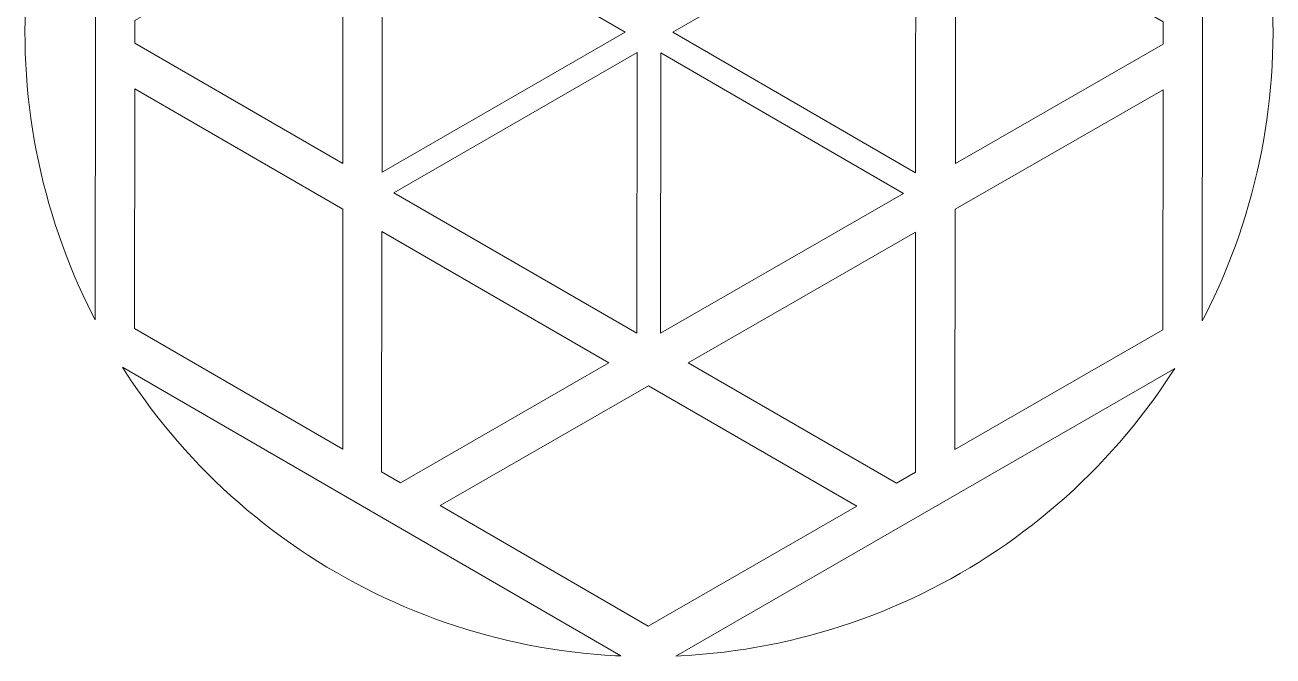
# Model space of a CAD drawing. Header units: millimetres. Extents: x -141 to 141, y -92 to 95.
# Drawn here: x 11.43 to 58.85, y 43.35 to 67.31 of the extents above; entities that cross this region are included whole.
import ezdxf

# ---------------------------------------------------------------- set-up
doc = ezdxf.new("R2010")
doc.units = ezdxf.units.MM
doc.header["$MEASUREMENT"] = 0
doc.layers.add('layer 1', color=7, linetype='Continuous')

msp = doc.modelspace()

# ---------------------------------------------------------------- linework, layer by layer
at = {"layer": 'layer 1', "color": 250, "lineweight": 9}
for points, knots in [([(14.0944, 56.125), (14.0944, 56.125), (14.1198, 78.0092), (14.1198, 78.0092), (14.1198, 78.0092), (14.1198, 78.0092), (14.0272, 77.8319), (14.0272, 77.8319), (14.0272, 77.8319), (14.0272, 77.8319), (13.8422, 77.4618), (13.8422, 77.4618), (13.8422, 77.4618), (13.8422, 77.4618), (13.6636, 77.0884), (13.6636, 77.0884), (13.6636, 77.0884), (13.6636, 77.0884), (13.4915, 76.7121), (13.4915, 76.7121), (13.4915, 76.7121), (13.4915, 76.7121), (13.3261, 76.3328), (13.3261, 76.3328), (13.3261, 76.3328), (13.3261, 76.3328), (13.1672, 75.9506), (13.1672, 75.9506), (13.1672, 75.9506), (13.1672, 75.9506), (13.0151, 75.5657), (13.0151, 75.5657), (13.0151, 75.5657), (13.0151, 75.5657), (12.8697, 75.1783), (12.8697, 75.1783), (12.8697, 75.1783), (12.8697, 75.1783), (12.7312, 74.7883), (12.7312, 74.7883), (12.7312, 74.7883), (12.7312, 74.7883), (12.5994, 74.396), (12.5994, 74.396), (12.5994, 74.396), (12.5994, 74.396), (12.4745, 74.0015), (12.4745, 74.0015), (12.4745, 74.0015), (12.4745, 74.0015), (12.3565, 73.6048), (12.3565, 73.6048), (12.3565, 73.6048), (12.3565, 73.6048), (12.2454, 73.2062), (12.2454, 73.2062), (12.2454, 73.2062), (12.2454, 73.2062), (12.1414, 72.8057), (12.1414, 72.8057), (12.1414, 72.8057), (12.1414, 72.8057), (12.0443, 72.4034), (12.0443, 72.4034), (12.0443, 72.4034), (12.0443, 72.4034), (11.9542, 71.9994), (11.9542, 71.9994), (11.9542, 71.9994), (11.9542, 71.9994), (11.8713, 71.594), (11.8713, 71.594), (11.8713, 71.594), (11.8713, 71.594), (11.7954, 71.1872), (11.7954, 71.1872), (11.7954, 71.1872), (11.7954, 71.1872), (11.7266, 70.7791), (11.7266, 70.7791), (11.7266, 70.7791), (11.7266, 70.7791), (11.665, 70.3699), (11.665, 70.3699), (11.665, 70.3699), (11.665, 70.3699), (11.6105, 69.9597), (11.6105, 69.9597), (11.6105, 69.9597), (11.6105, 69.9597), (11.5632, 69.5485), (11.5632, 69.5485), (11.5632, 69.5485), (11.5632, 69.5485), (11.523, 69.1367), (11.523, 69.1367), (11.523, 69.1367), (11.523, 69.1367), (11.4901, 68.7241), (11.4901, 68.7241), (11.4901, 68.7241), (11.4901, 68.7241), (11.4643, 68.3111), (11.4643, 68.3111), (11.4643, 68.3111), (11.4643, 68.3111), (11.4458, 67.8977), (11.4458, 67.8977), (11.4458, 67.8977), (11.4458, 67.8977), (11.4345, 67.484), (11.4345, 67.484), (11.4345, 67.484), (11.4345, 67.484), (11.4304, 67.0702), (11.4304, 67.0702), (11.4304, 67.0702), (11.4304, 67.0702), (11.4335, 66.6564), (11.4335, 66.6564), (11.4335, 66.6564), (11.4335, 66.6564), (11.4439, 66.2427), (11.4439, 66.2427), (11.4439, 66.2427), (11.4439, 66.2427), (11.4614, 65.8292), (11.4614, 65.8292), (11.4614, 65.8292), (11.4614, 65.8292), (11.4862, 65.4161), (11.4862, 65.4161), (11.4862, 65.4161), (11.4862, 65.4161), (11.5182, 65.0035), (11.5182, 65.0035), (11.5182, 65.0035), (11.5182, 65.0035), (11.5574, 64.5915), (11.5574, 64.5915), (11.5574, 64.5915), (11.5574, 64.5915), (11.6038, 64.1803), (11.6038, 64.1803), (11.6038, 64.1803), (11.6038, 64.1803), (11.6573, 63.7699), (11.6573, 63.7699), (11.6573, 63.7699), (11.6573, 63.7699), (11.718, 63.3606), (11.718, 63.3606), (11.718, 63.3606), (11.718, 63.3606), (11.7859, 62.9523), (11.7859, 62.9523), (11.7859, 62.9523), (11.7859, 62.9523), (11.8608, 62.5454), (11.8608, 62.5454), (11.8608, 62.5454), (11.8608, 62.5454), (11.9428, 62.1397), (11.9428, 62.1397), (11.9428, 62.1397), (11.9428, 62.1397), (12.0319, 61.7356), (12.0319, 61.7356), (12.0319, 61.7356), (12.0319, 61.7356), (12.1281, 61.3331), (12.1281, 61.3331), (12.1281, 61.3331), (12.1281, 61.3331), (12.2312, 60.9323), (12.2312, 60.9323), (12.2312, 60.9323), (12.2312, 60.9323), (12.3414, 60.5334), (12.3414, 60.5334), (12.3414, 60.5334), (12.3414, 60.5334), (12.4584, 60.1365), (12.4584, 60.1365), (12.4584, 60.1365), (12.4584, 60.1365), (12.5824, 59.7416), (12.5824, 59.7416), (12.5824, 59.7416), (12.5824, 59.7416), (12.7133, 59.349), (12.7133, 59.349), (12.7133, 59.349), (12.7133, 59.349), (12.851, 58.9588), (12.851, 58.9588), (12.851, 58.9588), (12.851, 58.9588), (12.9954, 58.571), (12.9954, 58.571), (12.9954, 58.571), (12.9954, 58.571), (13.1467, 58.1858), (13.1467, 58.1858), (13.1467, 58.1858), (13.1467, 58.1858), (13.3046, 57.8033), (13.3046, 57.8033), (13.3046, 57.8033), (13.3046, 57.8033), (13.4692, 57.4236), (13.4692, 57.4236), (13.4692, 57.4236), (13.4692, 57.4236), (13.6404, 57.0468), (13.6404, 57.0468), (13.6404, 57.0468), (13.6404, 57.0468), (13.8181, 56.6731), (13.8181, 56.6731), (13.8181, 56.6731), (13.8181, 56.6731), (14.0023, 56.3025), (14.0023, 56.3025), (14.0023, 56.3025), (14.0023, 56.3025), (14.0944, 56.125), (14.0944, 56.125), (14.0944, 56.125), (14.0944, 56.125), (14.0944, 56.125), (14.0944, 56.125)], [0, 0, 0, 0, 0.0169492, 0.0169492, 0.0169492, 0.0169492, 0.0338983, 0.0338983, 0.0338983, 0.0338983, 0.0508475, 0.0508475, 0.0508475, 0.0508475, 0.0677966, 0.0677966, 0.0677966, 0.0677966, 0.0847458, 0.0847458, 0.0847458, 0.0847458, 0.1016949, 0.1016949, 0.1016949, 0.1016949, 0.1186441, 0.1186441, 0.1186441, 0.1186441, 0.1355932, 0.1355932, 0.1355932, 0.1355932, 0.1525424, 0.1525424, 0.1525424, 0.1525424, 0.1694915, 0.1694915, 0.1694915, 0.1694915, 0.1864407, 0.1864407, 0.1864407, 0.1864407, 0.2033898, 0.2033898, 0.2033898, 0.2033898, 0.220339, 0.220339, 0.220339, 0.220339, 0.2372881, 0.2372881, 0.2372881, 0.2372881, 0.2542373, 0.2542373, 0.2542373, 0.2542373, 0.2711864, 0.2711864, 0.2711864, 0.2711864, 0.2881356, 0.2881356, 0.2881356, 0.2881356, 0.3050847, 0.3050847, 0.3050847, 0.3050847, 0.3220339, 0.3220339, 0.3220339, 0.3220339, 0.3389831, 0.3389831, 0.3389831, 0.3389831, 0.3559322, 0.3559322, 0.3559322, 0.3559322, 0.3728814, 0.3728814, 0.3728814, 0.3728814, 0.3898305, 0.3898305, 0.3898305, 0.3898305, 0.4067797, 0.4067797, 0.4067797, 0.4067797, 0.4237288, 0.4237288, 0.4237288, 0.4237288, 0.440678, 0.440678, 0.440678, 0.440678, 0.4576271, 0.4576271, 0.4576271, 0.4576271, 0.4745763, 0.4745763, 0.4745763, 0.4745763, 0.4915254, 0.4915254, 0.4915254, 0.4915254, 0.5084746, 0.5084746, 0.5084746, 0.5084746, 0.5254237, 0.5254237, 0.5254237, 0.5254237, 0.5423729, 0.5423729, 0.5423729, 0.5423729, 0.559322, 0.559322, 0.559322, 0.559322, 0.5762712, 0.5762712, 0.5762712, 0.5762712, 0.5932203, 0.5932203, 0.5932203, 0.5932203, 0.6101695, 0.6101695, 0.6101695, 0.6101695, 0.6271186, 0.6271186, 0.6271186, 0.6271186, 0.6440678, 0.6440678, 0.6440678, 0.6440678, 0.6610169, 0.6610169, 0.6610169, 0.6610169, 0.6779661, 0.6779661, 0.6779661, 0.6779661, 0.6949153, 0.6949153, 0.6949153, 0.6949153, 0.7118644, 0.7118644, 0.7118644, 0.7118644, 0.7288136, 0.7288136, 0.7288136, 0.7288136, 0.7457627, 0.7457627, 0.7457627, 0.7457627, 0.7627119, 0.7627119, 0.7627119, 0.7627119, 0.779661, 0.779661, 0.779661, 0.779661, 0.7966102, 0.7966102, 0.7966102, 0.7966102, 0.8135593, 0.8135593, 0.8135593, 0.8135593, 0.8305085, 0.8305085, 0.8305085, 0.8305085, 0.8474576, 0.8474576, 0.8474576, 0.8474576, 0.8644068, 0.8644068, 0.8644068, 0.8644068, 0.8813559, 0.8813559, 0.8813559, 0.8813559, 0.8983051, 0.8983051, 0.8983051, 0.8983051, 0.9152542, 0.9152542, 0.9152542, 0.9152542, 0.9322034, 0.9322034, 0.9322034, 0.9322034, 0.9491525, 0.9491525, 0.9491525, 0.9491525, 0.9661017, 0.9661017, 0.9661017, 0.9661017, 1, 1, 1, 1]), ([(56.1636, 56.0763), (56.1636, 56.0763), (56.189, 77.9605), (56.189, 77.9605), (56.189, 77.9605), (56.189, 77.9605), (56.2811, 77.783), (56.2811, 77.783), (56.2811, 77.783), (56.2811, 77.783), (56.4653, 77.4124), (56.4653, 77.4124), (56.4653, 77.4124), (56.4653, 77.4124), (56.643, 77.0387), (56.643, 77.0387), (56.643, 77.0387), (56.643, 77.0387), (56.8142, 76.6619), (56.8142, 76.6619), (56.8142, 76.6619), (56.8142, 76.6619), (56.9788, 76.2822), (56.9788, 76.2822), (56.9788, 76.2822), (56.9788, 76.2822), (57.1367, 75.8997), (57.1367, 75.8997), (57.1367, 75.8997), (57.1367, 75.8997), (57.288, 75.5145), (57.288, 75.5145), (57.288, 75.5145), (57.288, 75.5145), (57.4324, 75.1267), (57.4324, 75.1267), (57.4324, 75.1267), (57.4324, 75.1267), (57.5701, 74.7364), (57.5701, 74.7364), (57.5701, 74.7364), (57.5701, 74.7364), (57.701, 74.3438), (57.701, 74.3438), (57.701, 74.3438), (57.701, 74.3438), (57.825, 73.949), (57.825, 73.949), (57.825, 73.949), (57.825, 73.949), (57.942, 73.5521), (57.942, 73.5521), (57.942, 73.5521), (57.942, 73.5521), (58.0522, 73.1532), (58.0522, 73.1532), (58.0522, 73.1532), (58.0522, 73.1532), (58.1553, 72.7524), (58.1553, 72.7524), (58.1553, 72.7524), (58.1553, 72.7524), (58.2515, 72.3499), (58.2515, 72.3499), (58.2515, 72.3499), (58.2515, 72.3499), (58.3406, 71.9457), (58.3406, 71.9457), (58.3406, 71.9457), (58.3406, 71.9457), (58.4226, 71.5401), (58.4226, 71.5401), (58.4226, 71.5401), (58.4226, 71.5401), (58.4975, 71.1331), (58.4975, 71.1331), (58.4975, 71.1331), (58.4975, 71.1331), (58.5654, 70.7249), (58.5654, 70.7249), (58.5654, 70.7249), (58.5654, 70.7249), (58.6261, 70.3155), (58.6261, 70.3155), (58.6261, 70.3155), (58.6261, 70.3155), (58.6796, 69.9052), (58.6796, 69.9052), (58.6796, 69.9052), (58.6796, 69.9052), (58.726, 69.4939), (58.726, 69.4939), (58.726, 69.4939), (58.726, 69.4939), (58.7652, 69.082), (58.7652, 69.082), (58.7652, 69.082), (58.7652, 69.082), (58.7972, 68.6694), (58.7972, 68.6694), (58.7972, 68.6694), (58.7972, 68.6694), (58.822, 68.2563), (58.822, 68.2563), (58.822, 68.2563), (58.822, 68.2563), (58.8395, 67.8428), (58.8395, 67.8428), (58.8395, 67.8428), (58.8395, 67.8428), (58.8499, 67.4291), (58.8499, 67.4291), (58.8499, 67.4291), (58.8499, 67.4291), (58.853, 67.0153), (58.853, 67.0153), (58.853, 67.0153), (58.853, 67.0153), (58.8489, 66.6015), (58.8489, 66.6015), (58.8489, 66.6015), (58.8489, 66.6015), (58.8376, 66.1878), (58.8376, 66.1878), (58.8376, 66.1878), (58.8376, 66.1878), (58.8191, 65.7744), (58.8191, 65.7744), (58.8191, 65.7744), (58.8191, 65.7744), (58.7933, 65.3613), (58.7933, 65.3613), (58.7933, 65.3613), (58.7933, 65.3613), (58.7604, 64.9488), (58.7604, 64.9488), (58.7604, 64.9488), (58.7604, 64.9488), (58.7202, 64.5369), (58.7202, 64.5369), (58.7202, 64.5369), (58.7202, 64.5369), (58.6729, 64.1258), (58.6729, 64.1258), (58.6729, 64.1258), (58.6729, 64.1258), (58.6184, 63.7156), (58.6184, 63.7156), (58.6184, 63.7156), (58.6184, 63.7156), (58.5568, 63.3064), (58.5568, 63.3064), (58.5568, 63.3064), (58.5568, 63.3064), (58.488, 62.8983), (58.488, 62.8983), (58.488, 62.8983), (58.488, 62.8983), (58.4121, 62.4915), (58.4121, 62.4915), (58.4121, 62.4915), (58.4121, 62.4915), (58.3292, 62.086), (58.3292, 62.086), (58.3292, 62.086), (58.3292, 62.086), (58.2391, 61.6821), (58.2391, 61.6821), (58.2391, 61.6821), (58.2391, 61.6821), (58.142, 61.2798), (58.142, 61.2798), (58.142, 61.2798), (58.142, 61.2798), (58.038, 60.8793), (58.038, 60.8793), (58.038, 60.8793), (58.038, 60.8793), (57.9269, 60.4806), (57.9269, 60.4806), (57.9269, 60.4806), (57.9269, 60.4806), (57.8089, 60.084), (57.8089, 60.084), (57.8089, 60.084), (57.8089, 60.084), (57.684, 59.6894), (57.684, 59.6894), (57.684, 59.6894), (57.684, 59.6894), (57.5522, 59.2971), (57.5522, 59.2971), (57.5522, 59.2971), (57.5522, 59.2971), (57.4137, 58.9072), (57.4137, 58.9072), (57.4137, 58.9072), (57.4137, 58.9072), (57.2683, 58.5197), (57.2683, 58.5197), (57.2683, 58.5197), (57.2683, 58.5197), (57.1162, 58.1349), (57.1162, 58.1349), (57.1162, 58.1349), (57.1162, 58.1349), (56.9573, 57.7527), (56.9573, 57.7527), (56.9573, 57.7527), (56.9573, 57.7527), (56.7919, 57.3734), (56.7919, 57.3734), (56.7919, 57.3734), (56.7919, 57.3734), (56.6198, 56.997), (56.6198, 56.997), (56.6198, 56.997), (56.6198, 56.997), (56.4412, 56.6237), (56.4412, 56.6237), (56.4412, 56.6237), (56.4412, 56.6237), (56.2562, 56.2536), (56.2562, 56.2536), (56.2562, 56.2536), (56.2562, 56.2536), (56.1636, 56.0763), (56.1636, 56.0763), (56.1636, 56.0763), (56.1636, 56.0763), (56.1636, 56.0763), (56.1636, 56.0763)], [0, 0, 0, 0, 0.0169492, 0.0169492, 0.0169492, 0.0169492, 0.0338983, 0.0338983, 0.0338983, 0.0338983, 0.0508475, 0.0508475, 0.0508475, 0.0508475, 0.0677966, 0.0677966, 0.0677966, 0.0677966, 0.0847458, 0.0847458, 0.0847458, 0.0847458, 0.1016949, 0.1016949, 0.1016949, 0.1016949, 0.1186441, 0.1186441, 0.1186441, 0.1186441, 0.1355932, 0.1355932, 0.1355932, 0.1355932, 0.1525424, 0.1525424, 0.1525424, 0.1525424, 0.1694915, 0.1694915, 0.1694915, 0.1694915, 0.1864407, 0.1864407, 0.1864407, 0.1864407, 0.2033898, 0.2033898, 0.2033898, 0.2033898, 0.220339, 0.220339, 0.220339, 0.220339, 0.2372881, 0.2372881, 0.2372881, 0.2372881, 0.2542373, 0.2542373, 0.2542373, 0.2542373, 0.2711864, 0.2711864, 0.2711864, 0.2711864, 0.2881356, 0.2881356, 0.2881356, 0.2881356, 0.3050847, 0.3050847, 0.3050847, 0.3050847, 0.3220339, 0.3220339, 0.3220339, 0.3220339, 0.3389831, 0.3389831, 0.3389831, 0.3389831, 0.3559322, 0.3559322, 0.3559322, 0.3559322, 0.3728814, 0.3728814, 0.3728814, 0.3728814, 0.3898305, 0.3898305, 0.3898305, 0.3898305, 0.4067797, 0.4067797, 0.4067797, 0.4067797, 0.4237288, 0.4237288, 0.4237288, 0.4237288, 0.440678, 0.440678, 0.440678, 0.440678, 0.4576271, 0.4576271, 0.4576271, 0.4576271, 0.4745763, 0.4745763, 0.4745763, 0.4745763, 0.4915254, 0.4915254, 0.4915254, 0.4915254, 0.5084746, 0.5084746, 0.5084746, 0.5084746, 0.5254237, 0.5254237, 0.5254237, 0.5254237, 0.5423729, 0.5423729, 0.5423729, 0.5423729, 0.559322, 0.559322, 0.559322, 0.559322, 0.5762712, 0.5762712, 0.5762712, 0.5762712, 0.5932203, 0.5932203, 0.5932203, 0.5932203, 0.6101695, 0.6101695, 0.6101695, 0.6101695, 0.6271186, 0.6271186, 0.6271186, 0.6271186, 0.6440678, 0.6440678, 0.6440678, 0.6440678, 0.6610169, 0.6610169, 0.6610169, 0.6610169, 0.6779661, 0.6779661, 0.6779661, 0.6779661, 0.6949153, 0.6949153, 0.6949153, 0.6949153, 0.7118644, 0.7118644, 0.7118644, 0.7118644, 0.7288136, 0.7288136, 0.7288136, 0.7288136, 0.7457627, 0.7457627, 0.7457627, 0.7457627, 0.7627119, 0.7627119, 0.7627119, 0.7627119, 0.779661, 0.779661, 0.779661, 0.779661, 0.7966102, 0.7966102, 0.7966102, 0.7966102, 0.8135593, 0.8135593, 0.8135593, 0.8135593, 0.8305085, 0.8305085, 0.8305085, 0.8305085, 0.8474576, 0.8474576, 0.8474576, 0.8474576, 0.8644068, 0.8644068, 0.8644068, 0.8644068, 0.8813559, 0.8813559, 0.8813559, 0.8813559, 0.8983051, 0.8983051, 0.8983051, 0.8983051, 0.9152542, 0.9152542, 0.9152542, 0.9152542, 0.9322034, 0.9322034, 0.9322034, 0.9322034, 0.9491525, 0.9491525, 0.9491525, 0.9491525, 0.9661017, 0.9661017, 0.9661017, 0.9661017, 1, 1, 1, 1]), ([(25.0058, 61.7257), (25.0058, 61.7257), (25.0058, 72.3904), (25.0058, 72.3904), (25.0058, 72.3904), (25.0058, 72.3904), (34.2417, 67.0438), (34.2417, 67.0438), (34.2417, 67.0438), (34.2417, 67.0438), (25.0058, 61.7257), (25.0058, 61.7257), (25.0058, 61.7257), (25.0058, 61.7257), (25.0058, 61.7257), (25.0058, 61.7257)], [0, 0, 0, 0, 0.2, 0.2, 0.2, 0.2, 0.4, 0.4, 0.4, 0.4, 0.6, 0.6, 0.6, 0.6, 1, 1, 1, 1]), ([(45.2688, 61.7002), (45.2688, 61.7002), (36.0417, 67.0417), (36.0417, 67.0417), (36.0417, 67.0417), (36.0417, 67.0417), (45.2853, 72.3642), (45.2853, 72.3642), (45.2853, 72.3642), (45.2853, 72.3642), (45.2688, 61.7002), (45.2688, 61.7002), (45.2688, 61.7002), (45.2688, 61.7002), (45.2688, 61.7002), (45.2688, 61.7002)], [0, 0, 0, 0, 0.2, 0.2, 0.2, 0.2, 0.4, 0.4, 0.4, 0.4, 0.6, 0.6, 0.6, 0.6, 1, 1, 1, 1]), ([(15.6066, 66.618), (15.6066, 66.618), (15.6076, 67.484), (15.6076, 67.484), (15.6076, 67.484), (15.6076, 67.484), (23.5058, 72.0441), (23.5058, 72.0441), (23.5058, 72.0441), (23.5058, 72.0441), (23.5058, 62.0574), (23.5058, 62.0574), (23.5058, 62.0574), (23.5058, 62.0574), (15.6066, 66.618), (15.6066, 66.618), (15.6066, 66.618), (15.6066, 66.618), (15.6066, 66.618), (15.6066, 66.618)], [0, 0, 0, 0, 0.1666667, 0.1666667, 0.1666667, 0.1666667, 0.3333333, 0.3333333, 0.3333333, 0.3333333, 0.5, 0.5, 0.5, 0.5, 0.6666667, 0.6666667, 0.6666667, 0.6666667, 1, 1, 1, 1]), ([(46.7874, 62.0542), (46.7874, 62.0542), (46.7874, 72.0088), (46.7874, 72.0088), (46.7874, 72.0088), (46.7874, 72.0088), (54.6768, 67.4377), (54.6768, 67.4377), (54.6768, 67.4377), (54.6768, 67.4377), (54.6758, 66.5883), (54.6758, 66.5883), (54.6758, 66.5883), (54.6758, 66.5883), (46.7874, 62.0542), (46.7874, 62.0542), (46.7874, 62.0542), (46.7874, 62.0542), (46.7874, 62.0542), (46.7874, 62.0542)], [0, 0, 0, 0, 0.1666667, 0.1666667, 0.1666667, 0.1666667, 0.3333333, 0.3333333, 0.3333333, 0.3333333, 0.5, 0.5, 0.5, 0.5, 0.6666667, 0.6666667, 0.6666667, 0.6666667, 1, 1, 1, 1]), ([(25.4431, 60.9389), (25.4431, 60.9389), (34.6908, 66.2638), (34.6908, 66.2638), (34.6908, 66.2638), (34.6908, 66.2638), (34.6785, 55.6069), (34.6785, 55.6069), (34.6785, 55.6069), (34.6785, 55.6069), (25.4431, 60.9389), (25.4431, 60.9389), (25.4431, 60.9389), (25.4431, 60.9389), (25.4431, 60.9389), (25.4431, 60.9389)], [0, 0, 0, 0, 0.2, 0.2, 0.2, 0.2, 0.4, 0.4, 0.4, 0.4, 0.6, 0.6, 0.6, 0.6, 1, 1, 1, 1]), ([(35.5785, 55.6115), (35.5785, 55.6115), (44.8171, 60.9217), (44.8171, 60.9217), (44.8171, 60.9217), (44.8171, 60.9217), (35.5908, 66.2628), (35.5908, 66.2628), (35.5908, 66.2628), (35.5908, 66.2628), (35.5785, 55.6115), (35.5785, 55.6115), (35.5785, 55.6115), (35.5785, 55.6115), (35.5785, 55.6115), (35.5785, 55.6115)], [0, 0, 0, 0, 0.2, 0.2, 0.2, 0.2, 0.4, 0.4, 0.4, 0.4, 0.6, 0.6, 0.6, 0.6, 1, 1, 1, 1]), ([(15.5944, 55.7869), (15.5944, 55.7869), (23.5058, 51.2069), (23.5058, 51.2069), (23.5058, 51.2069), (23.5058, 51.2069), (23.5058, 60.3253), (23.5058, 60.3253), (23.5058, 60.3253), (23.5058, 60.3253), (15.6046, 64.8871), (15.6046, 64.8871), (15.6046, 64.8871), (15.6046, 64.8871), (15.5944, 55.7869), (15.5944, 55.7869), (15.5944, 55.7869), (15.5944, 55.7869), (15.5944, 55.7869), (15.5944, 55.7869)], [0, 0, 0, 0, 0.1666667, 0.1666667, 0.1666667, 0.1666667, 0.3333333, 0.3333333, 0.3333333, 0.3333333, 0.5, 0.5, 0.5, 0.5, 0.6666667, 0.6666667, 0.6666667, 0.6666667, 1, 1, 1, 1]), ([(46.7591, 51.1906), (46.7591, 51.1906), (54.6636, 55.742), (54.6636, 55.742), (54.6636, 55.742), (54.6636, 55.742), (54.6738, 64.857), (54.6738, 64.857), (54.6738, 64.857), (54.6738, 64.857), (46.7749, 60.3169), (46.7749, 60.3169), (46.7749, 60.3169), (46.7749, 60.3169), (46.7591, 51.1906), (46.7591, 51.1906), (46.7591, 51.1906), (46.7591, 51.1906), (46.7591, 51.1906), (46.7591, 51.1906)], [0, 0, 0, 0, 0.1666667, 0.1666667, 0.1666667, 0.1666667, 0.3333333, 0.3333333, 0.3333333, 0.3333333, 0.5, 0.5, 0.5, 0.5, 0.6666667, 0.6666667, 0.6666667, 0.6666667, 1, 1, 1, 1]), ([(24.9801, 50.3535), (24.9801, 50.3535), (24.9906, 59.4681), (24.9906, 59.4681), (24.9906, 59.4681), (24.9906, 59.4681), (33.6201, 54.4859), (33.6201, 54.4859), (33.6201, 54.4859), (33.6201, 54.4859), (25.7028, 49.9351), (25.7028, 49.9351), (25.7028, 49.9351), (25.7028, 49.9351), (24.9801, 50.3535), (24.9801, 50.3535), (24.9801, 50.3535), (24.9801, 50.3535), (24.9801, 50.3535), (24.9801, 50.3535)], [0, 0, 0, 0, 0.1666667, 0.1666667, 0.1666667, 0.1666667, 0.3333333, 0.3333333, 0.3333333, 0.3333333, 0.5, 0.5, 0.5, 0.5, 0.6666667, 0.6666667, 0.6666667, 0.6666667, 1, 1, 1, 1]), ([(36.6252, 54.483), (36.6252, 54.483), (44.5405, 49.9131), (44.5405, 49.9131), (44.5405, 49.9131), (44.5405, 49.9131), (45.2671, 50.3315), (45.2671, 50.3315), (45.2671, 50.3315), (45.2671, 50.3315), (45.2671, 59.4502), (45.2671, 59.4502), (45.2671, 59.4502), (45.2671, 59.4502), (36.6252, 54.483), (36.6252, 54.483), (36.6252, 54.483), (36.6252, 54.483), (36.6252, 54.483), (36.6252, 54.483)], [0, 0, 0, 0, 0.1666667, 0.1666667, 0.1666667, 0.1666667, 0.3333333, 0.3333333, 0.3333333, 0.3333333, 0.5, 0.5, 0.5, 0.5, 0.6666667, 0.6666667, 0.6666667, 0.6666667, 1, 1, 1, 1]), ([(15.1335, 54.3204), (15.1335, 54.3204), (15.2408, 54.1517), (15.2408, 54.1517), (15.2408, 54.1517), (15.2408, 54.1517), (15.4688, 53.8063), (15.4688, 53.8063), (15.4688, 53.8063), (15.4688, 53.8063), (15.7028, 53.465), (15.7028, 53.465), (15.7028, 53.465), (15.7028, 53.465), (15.9427, 53.1278), (15.9427, 53.1278), (15.9427, 53.1278), (15.9427, 53.1278), (16.1885, 52.7948), (16.1885, 52.7948), (16.1885, 52.7948), (16.1885, 52.7948), (16.44, 52.4662), (16.44, 52.4662), (16.44, 52.4662), (16.44, 52.4662), (16.6973, 52.1421), (16.6973, 52.1421), (16.6973, 52.1421), (16.6973, 52.1421), (16.9601, 51.8224), (16.9601, 51.8224), (16.9601, 51.8224), (16.9601, 51.8224), (17.2285, 51.5074), (17.2285, 51.5074), (17.2285, 51.5074), (17.2285, 51.5074), (17.5024, 51.1972), (17.5024, 51.1972), (17.5024, 51.1972), (17.5024, 51.1972), (17.7816, 50.8917), (17.7816, 50.8917), (17.7816, 50.8917), (17.7816, 50.8917), (18.0661, 50.5912), (18.0661, 50.5912), (18.0661, 50.5912), (18.0661, 50.5912), (18.3559, 50.2957), (18.3559, 50.2957), (18.3559, 50.2957), (18.3559, 50.2957), (18.6507, 50.0053), (18.6507, 50.0053), (18.6507, 50.0053), (18.6507, 50.0053), (18.9505, 49.7201), (18.9505, 49.7201), (18.9505, 49.7201), (18.9505, 49.7201), (19.2553, 49.4402), (19.2553, 49.4402), (19.2553, 49.4402), (19.2553, 49.4402), (19.565, 49.1656), (19.565, 49.1656), (19.565, 49.1656), (19.565, 49.1656), (19.8793, 48.8965), (19.8793, 48.8965), (19.8793, 48.8965), (19.8793, 48.8965), (20.1984, 48.6329), (20.1984, 48.6329), (20.1984, 48.6329), (20.1984, 48.6329), (20.5219, 48.3749), (20.5219, 48.3749), (20.5219, 48.3749), (20.5219, 48.3749), (20.85, 48.1226), (20.85, 48.1226), (20.85, 48.1226), (20.85, 48.1226), (21.1823, 47.876), (21.1823, 47.876), (21.1823, 47.876), (21.1823, 47.876), (21.519, 47.6353), (21.519, 47.6353), (21.519, 47.6353), (21.519, 47.6353), (21.8597, 47.4005), (21.8597, 47.4005), (21.8597, 47.4005), (21.8597, 47.4005), (22.2046, 47.1717), (22.2046, 47.1717), (22.2046, 47.1717), (22.2046, 47.1717), (22.5533, 46.949), (22.5533, 46.949), (22.5533, 46.949), (22.5533, 46.949), (22.9059, 46.7323), (22.9059, 46.7323), (22.9059, 46.7323), (22.9059, 46.7323), (23.2623, 46.5219), (23.2623, 46.5219), (23.2623, 46.5219), (23.2623, 46.5219), (23.6222, 46.3177), (23.6222, 46.3177), (23.6222, 46.3177), (23.6222, 46.3177), (23.9857, 46.1198), (23.9857, 46.1198), (23.9857, 46.1198), (23.9857, 46.1198), (24.3525, 45.9283), (24.3525, 45.9283), (24.3525, 45.9283), (24.3525, 45.9283), (24.7227, 45.7432), (24.7227, 45.7432), (24.7227, 45.7432), (24.7227, 45.7432), (25.096, 45.5646), (25.096, 45.5646), (25.096, 45.5646), (25.096, 45.5646), (25.4724, 45.3925), (25.4724, 45.3925), (25.4724, 45.3925), (25.4724, 45.3925), (25.8517, 45.2271), (25.8517, 45.2271), (25.8517, 45.2271), (25.8517, 45.2271), (26.2338, 45.0683), (26.2338, 45.0683), (26.2338, 45.0683), (26.2338, 45.0683), (26.6187, 44.9162), (26.6187, 44.9162), (26.6187, 44.9162), (26.6187, 44.9162), (27.0062, 44.7708), (27.0062, 44.7708), (27.0062, 44.7708), (27.0062, 44.7708), (27.3961, 44.6322), (27.3961, 44.6322), (27.3961, 44.6322), (27.3961, 44.6322), (27.7884, 44.5004), (27.7884, 44.5004), (27.7884, 44.5004), (27.7884, 44.5004), (28.1829, 44.3755), (28.1829, 44.3755), (28.1829, 44.3755), (28.1829, 44.3755), (28.5796, 44.2575), (28.5796, 44.2575), (28.5796, 44.2575), (28.5796, 44.2575), (28.9782, 44.1465), (28.9782, 44.1465), (28.9782, 44.1465), (28.9782, 44.1465), (29.3788, 44.0424), (29.3788, 44.0424), (29.3788, 44.0424), (29.3788, 44.0424), (29.7811, 43.9453), (29.7811, 43.9453), (29.7811, 43.9453), (29.7811, 43.9453), (30.185, 43.8553), (30.185, 43.8553), (30.185, 43.8553), (30.185, 43.8553), (30.5904, 43.7723), (30.5904, 43.7723), (30.5904, 43.7723), (30.5904, 43.7723), (30.9972, 43.6964), (30.9972, 43.6964), (30.9972, 43.6964), (30.9972, 43.6964), (31.4053, 43.6276), (31.4053, 43.6276), (31.4053, 43.6276), (31.4053, 43.6276), (31.8145, 43.566), (31.8145, 43.566), (31.8145, 43.566), (31.8145, 43.566), (32.2248, 43.5115), (32.2248, 43.5115), (32.2248, 43.5115), (32.2248, 43.5115), (32.6359, 43.4642), (32.6359, 43.4642), (32.6359, 43.4642), (32.6359, 43.4642), (33.0478, 43.424), (33.0478, 43.424), (33.0478, 43.424), (33.0478, 43.424), (33.4603, 43.3911), (33.4603, 43.3911), (33.4603, 43.3911), (33.4603, 43.3911), (33.8733, 43.3654), (33.8733, 43.3654), (33.8733, 43.3654), (33.8733, 43.3654), (34.0731, 43.3564), (34.0731, 43.3564), (34.0731, 43.3564), (34.0731, 43.3564), (15.1335, 54.3204), (15.1335, 54.3204), (15.1335, 54.3204), (15.1335, 54.3204), (15.1335, 54.3204), (15.1335, 54.3204)], [0, 0, 0, 0, 0.0169492, 0.0169492, 0.0169492, 0.0169492, 0.0338983, 0.0338983, 0.0338983, 0.0338983, 0.0508475, 0.0508475, 0.0508475, 0.0508475, 0.0677966, 0.0677966, 0.0677966, 0.0677966, 0.0847458, 0.0847458, 0.0847458, 0.0847458, 0.1016949, 0.1016949, 0.1016949, 0.1016949, 0.1186441, 0.1186441, 0.1186441, 0.1186441, 0.1355932, 0.1355932, 0.1355932, 0.1355932, 0.1525424, 0.1525424, 0.1525424, 0.1525424, 0.1694915, 0.1694915, 0.1694915, 0.1694915, 0.1864407, 0.1864407, 0.1864407, 0.1864407, 0.2033898, 0.2033898, 0.2033898, 0.2033898, 0.220339, 0.220339, 0.220339, 0.220339, 0.2372881, 0.2372881, 0.2372881, 0.2372881, 0.2542373, 0.2542373, 0.2542373, 0.2542373, 0.2711864, 0.2711864, 0.2711864, 0.2711864, 0.2881356, 0.2881356, 0.2881356, 0.2881356, 0.3050847, 0.3050847, 0.3050847, 0.3050847, 0.3220339, 0.3220339, 0.3220339, 0.3220339, 0.3389831, 0.3389831, 0.3389831, 0.3389831, 0.3559322, 0.3559322, 0.3559322, 0.3559322, 0.3728814, 0.3728814, 0.3728814, 0.3728814, 0.3898305, 0.3898305, 0.3898305, 0.3898305, 0.4067797, 0.4067797, 0.4067797, 0.4067797, 0.4237288, 0.4237288, 0.4237288, 0.4237288, 0.440678, 0.440678, 0.440678, 0.440678, 0.4576271, 0.4576271, 0.4576271, 0.4576271, 0.4745763, 0.4745763, 0.4745763, 0.4745763, 0.4915254, 0.4915254, 0.4915254, 0.4915254, 0.5084746, 0.5084746, 0.5084746, 0.5084746, 0.5254237, 0.5254237, 0.5254237, 0.5254237, 0.5423729, 0.5423729, 0.5423729, 0.5423729, 0.559322, 0.559322, 0.559322, 0.559322, 0.5762712, 0.5762712, 0.5762712, 0.5762712, 0.5932203, 0.5932203, 0.5932203, 0.5932203, 0.6101695, 0.6101695, 0.6101695, 0.6101695, 0.6271186, 0.6271186, 0.6271186, 0.6271186, 0.6440678, 0.6440678, 0.6440678, 0.6440678, 0.6610169, 0.6610169, 0.6610169, 0.6610169, 0.6779661, 0.6779661, 0.6779661, 0.6779661, 0.6949153, 0.6949153, 0.6949153, 0.6949153, 0.7118644, 0.7118644, 0.7118644, 0.7118644, 0.7288136, 0.7288136, 0.7288136, 0.7288136, 0.7457627, 0.7457627, 0.7457627, 0.7457627, 0.7627119, 0.7627119, 0.7627119, 0.7627119, 0.779661, 0.779661, 0.779661, 0.779661, 0.7966102, 0.7966102, 0.7966102, 0.7966102, 0.8135593, 0.8135593, 0.8135593, 0.8135593, 0.8305085, 0.8305085, 0.8305085, 0.8305085, 0.8474576, 0.8474576, 0.8474576, 0.8474576, 0.8644068, 0.8644068, 0.8644068, 0.8644068, 0.8813559, 0.8813559, 0.8813559, 0.8813559, 0.8983051, 0.8983051, 0.8983051, 0.8983051, 0.9152542, 0.9152542, 0.9152542, 0.9152542, 0.9322034, 0.9322034, 0.9322034, 0.9322034, 0.9491525, 0.9491525, 0.9491525, 0.9491525, 0.9661017, 0.9661017, 0.9661017, 0.9661017, 1, 1, 1, 1]), ([(36.1554, 43.354), (36.1554, 43.354), (55.1204, 54.2741), (55.1204, 54.2741), (55.1204, 54.2741), (55.1204, 54.2741), (55.0127, 54.1056), (55.0127, 54.1056), (55.0127, 54.1056), (55.0127, 54.1056), (54.7839, 53.7608), (54.7839, 53.7608), (54.7839, 53.7608), (54.7839, 53.7608), (54.5491, 53.42), (54.5491, 53.42), (54.5491, 53.42), (54.5491, 53.42), (54.3084, 53.0834), (54.3084, 53.0834), (54.3084, 53.0834), (54.3084, 53.0834), (54.0619, 52.751), (54.0619, 52.751), (54.0619, 52.751), (54.0619, 52.751), (53.8096, 52.423), (53.8096, 52.423), (53.8096, 52.423), (53.8096, 52.423), (53.5516, 52.0994), (53.5516, 52.0994), (53.5516, 52.0994), (53.5516, 52.0994), (53.288, 51.7804), (53.288, 51.7804), (53.288, 51.7804), (53.288, 51.7804), (53.0188, 51.466), (53.0188, 51.466), (53.0188, 51.466), (53.0188, 51.466), (52.7443, 51.1564), (52.7443, 51.1564), (52.7443, 51.1564), (52.7443, 51.1564), (52.4643, 50.8516), (52.4643, 50.8516), (52.4643, 50.8516), (52.4643, 50.8516), (52.1791, 50.5517), (52.1791, 50.5517), (52.1791, 50.5517), (52.1791, 50.5517), (51.8887, 50.2569), (51.8887, 50.2569), (51.8887, 50.2569), (51.8887, 50.2569), (51.5932, 49.9672), (51.5932, 49.9672), (51.5932, 49.9672), (51.5932, 49.9672), (51.2927, 49.6827), (51.2927, 49.6827), (51.2927, 49.6827), (51.2927, 49.6827), (50.9873, 49.4034), (50.9873, 49.4034), (50.9873, 49.4034), (50.9873, 49.4034), (50.677, 49.1296), (50.677, 49.1296), (50.677, 49.1296), (50.677, 49.1296), (50.362, 48.8612), (50.362, 48.8612), (50.362, 48.8612), (50.362, 48.8612), (50.0424, 48.5983), (50.0424, 48.5983), (50.0424, 48.5983), (50.0424, 48.5983), (49.7182, 48.3411), (49.7182, 48.3411), (49.7182, 48.3411), (49.7182, 48.3411), (49.3896, 48.0895), (49.3896, 48.0895), (49.3896, 48.0895), (49.3896, 48.0895), (49.0566, 47.8437), (49.0566, 47.8437), (49.0566, 47.8437), (49.0566, 47.8437), (48.7195, 47.6038), (48.7195, 47.6038), (48.7195, 47.6038), (48.7195, 47.6038), (48.3781, 47.3698), (48.3781, 47.3698), (48.3781, 47.3698), (48.3781, 47.3698), (48.0328, 47.1418), (48.0328, 47.1418), (48.0328, 47.1418), (48.0328, 47.1418), (47.6835, 46.9199), (47.6835, 46.9199), (47.6835, 46.9199), (47.6835, 46.9199), (47.3304, 46.704), (47.3304, 46.704), (47.3304, 46.704), (47.3304, 46.704), (46.9736, 46.4944), (46.9736, 46.4944), (46.9736, 46.4944), (46.9736, 46.4944), (46.6132, 46.291), (46.6132, 46.291), (46.6132, 46.291), (46.6132, 46.291), (46.2492, 46.094), (46.2492, 46.094), (46.2492, 46.094), (46.2492, 46.094), (45.8819, 45.9033), (45.8819, 45.9033), (45.8819, 45.9033), (45.8819, 45.9033), (45.5114, 45.7191), (45.5114, 45.7191), (45.5114, 45.7191), (45.5114, 45.7191), (45.1377, 45.5414), (45.1377, 45.5414), (45.1377, 45.5414), (45.1377, 45.5414), (44.7609, 45.3702), (44.7609, 45.3702), (44.7609, 45.3702), (44.7609, 45.3702), (44.3812, 45.2056), (44.3812, 45.2056), (44.3812, 45.2056), (44.3812, 45.2056), (43.9987, 45.0477), (43.9987, 45.0477), (43.9987, 45.0477), (43.9987, 45.0477), (43.6134, 44.8965), (43.6134, 44.8965), (43.6134, 44.8965), (43.6134, 44.8965), (43.2256, 44.752), (43.2256, 44.752), (43.2256, 44.752), (43.2256, 44.752), (42.8354, 44.6143), (42.8354, 44.6143), (42.8354, 44.6143), (42.8354, 44.6143), (42.4428, 44.4835), (42.4428, 44.4835), (42.4428, 44.4835), (42.4428, 44.4835), (42.048, 44.3595), (42.048, 44.3595), (42.048, 44.3595), (42.048, 44.3595), (41.651, 44.2424), (41.651, 44.2424), (41.651, 44.2424), (41.651, 44.2424), (41.2521, 44.1323), (41.2521, 44.1323), (41.2521, 44.1323), (41.2521, 44.1323), (40.8513, 44.0291), (40.8513, 44.0291), (40.8513, 44.0291), (40.8513, 44.0291), (40.4488, 43.933), (40.4488, 43.933), (40.4488, 43.933), (40.4488, 43.933), (40.0447, 43.8439), (40.0447, 43.8439), (40.0447, 43.8439), (40.0447, 43.8439), (39.6391, 43.7618), (39.6391, 43.7618), (39.6391, 43.7618), (39.6391, 43.7618), (39.2321, 43.6869), (39.2321, 43.6869), (39.2321, 43.6869), (39.2321, 43.6869), (38.8238, 43.6191), (38.8238, 43.6191), (38.8238, 43.6191), (38.8238, 43.6191), (38.4145, 43.5584), (38.4145, 43.5584), (38.4145, 43.5584), (38.4145, 43.5584), (38.0041, 43.5048), (38.0041, 43.5048), (38.0041, 43.5048), (38.0041, 43.5048), (37.5929, 43.4584), (37.5929, 43.4584), (37.5929, 43.4584), (37.5929, 43.4584), (37.1809, 43.4193), (37.1809, 43.4193), (37.1809, 43.4193), (37.1809, 43.4193), (36.7683, 43.3873), (36.7683, 43.3873), (36.7683, 43.3873), (36.7683, 43.3873), (36.3552, 43.3625), (36.3552, 43.3625), (36.3552, 43.3625), (36.3552, 43.3625), (36.1554, 43.354), (36.1554, 43.354), (36.1554, 43.354), (36.1554, 43.354), (36.1554, 43.354), (36.1554, 43.354)], [0, 0, 0, 0, 0.0169492, 0.0169492, 0.0169492, 0.0169492, 0.0338983, 0.0338983, 0.0338983, 0.0338983, 0.0508475, 0.0508475, 0.0508475, 0.0508475, 0.0677966, 0.0677966, 0.0677966, 0.0677966, 0.0847458, 0.0847458, 0.0847458, 0.0847458, 0.1016949, 0.1016949, 0.1016949, 0.1016949, 0.1186441, 0.1186441, 0.1186441, 0.1186441, 0.1355932, 0.1355932, 0.1355932, 0.1355932, 0.1525424, 0.1525424, 0.1525424, 0.1525424, 0.1694915, 0.1694915, 0.1694915, 0.1694915, 0.1864407, 0.1864407, 0.1864407, 0.1864407, 0.2033898, 0.2033898, 0.2033898, 0.2033898, 0.220339, 0.220339, 0.220339, 0.220339, 0.2372881, 0.2372881, 0.2372881, 0.2372881, 0.2542373, 0.2542373, 0.2542373, 0.2542373, 0.2711864, 0.2711864, 0.2711864, 0.2711864, 0.2881356, 0.2881356, 0.2881356, 0.2881356, 0.3050847, 0.3050847, 0.3050847, 0.3050847, 0.3220339, 0.3220339, 0.3220339, 0.3220339, 0.3389831, 0.3389831, 0.3389831, 0.3389831, 0.3559322, 0.3559322, 0.3559322, 0.3559322, 0.3728814, 0.3728814, 0.3728814, 0.3728814, 0.3898305, 0.3898305, 0.3898305, 0.3898305, 0.4067797, 0.4067797, 0.4067797, 0.4067797, 0.4237288, 0.4237288, 0.4237288, 0.4237288, 0.440678, 0.440678, 0.440678, 0.440678, 0.4576271, 0.4576271, 0.4576271, 0.4576271, 0.4745763, 0.4745763, 0.4745763, 0.4745763, 0.4915254, 0.4915254, 0.4915254, 0.4915254, 0.5084746, 0.5084746, 0.5084746, 0.5084746, 0.5254237, 0.5254237, 0.5254237, 0.5254237, 0.5423729, 0.5423729, 0.5423729, 0.5423729, 0.559322, 0.559322, 0.559322, 0.559322, 0.5762712, 0.5762712, 0.5762712, 0.5762712, 0.5932203, 0.5932203, 0.5932203, 0.5932203, 0.6101695, 0.6101695, 0.6101695, 0.6101695, 0.6271186, 0.6271186, 0.6271186, 0.6271186, 0.6440678, 0.6440678, 0.6440678, 0.6440678, 0.6610169, 0.6610169, 0.6610169, 0.6610169, 0.6779661, 0.6779661, 0.6779661, 0.6779661, 0.6949153, 0.6949153, 0.6949153, 0.6949153, 0.7118644, 0.7118644, 0.7118644, 0.7118644, 0.7288136, 0.7288136, 0.7288136, 0.7288136, 0.7457627, 0.7457627, 0.7457627, 0.7457627, 0.7627119, 0.7627119, 0.7627119, 0.7627119, 0.779661, 0.779661, 0.779661, 0.779661, 0.7966102, 0.7966102, 0.7966102, 0.7966102, 0.8135593, 0.8135593, 0.8135593, 0.8135593, 0.8305085, 0.8305085, 0.8305085, 0.8305085, 0.8474576, 0.8474576, 0.8474576, 0.8474576, 0.8644068, 0.8644068, 0.8644068, 0.8644068, 0.8813559, 0.8813559, 0.8813559, 0.8813559, 0.8983051, 0.8983051, 0.8983051, 0.8983051, 0.9152542, 0.9152542, 0.9152542, 0.9152542, 0.9322034, 0.9322034, 0.9322034, 0.9322034, 0.9491525, 0.9491525, 0.9491525, 0.9491525, 0.9661017, 0.9661017, 0.9661017, 0.9661017, 1, 1, 1, 1]), ([(27.2025, 49.067), (27.2025, 49.067), (35.1218, 53.6189), (35.1218, 53.6189), (35.1218, 53.6189), (35.1218, 53.6189), (43.0385, 49.0482), (43.0385, 49.0482), (43.0385, 49.0482), (43.0385, 49.0482), (35.1156, 44.4861), (35.1156, 44.4861), (35.1156, 44.4861), (35.1156, 44.4861), (27.2025, 49.067), (27.2025, 49.067), (27.2025, 49.067), (27.2025, 49.067), (27.2025, 49.067), (27.2025, 49.067)], [0, 0, 0, 0, 0.1666667, 0.1666667, 0.1666667, 0.1666667, 0.3333333, 0.3333333, 0.3333333, 0.3333333, 0.5, 0.5, 0.5, 0.5, 0.6666667, 0.6666667, 0.6666667, 0.6666667, 1, 1, 1, 1])]:
    msp.add_open_spline(points, degree=3, knots=knots, dxfattribs=at)

doc.saveas('drawing.dxf')
